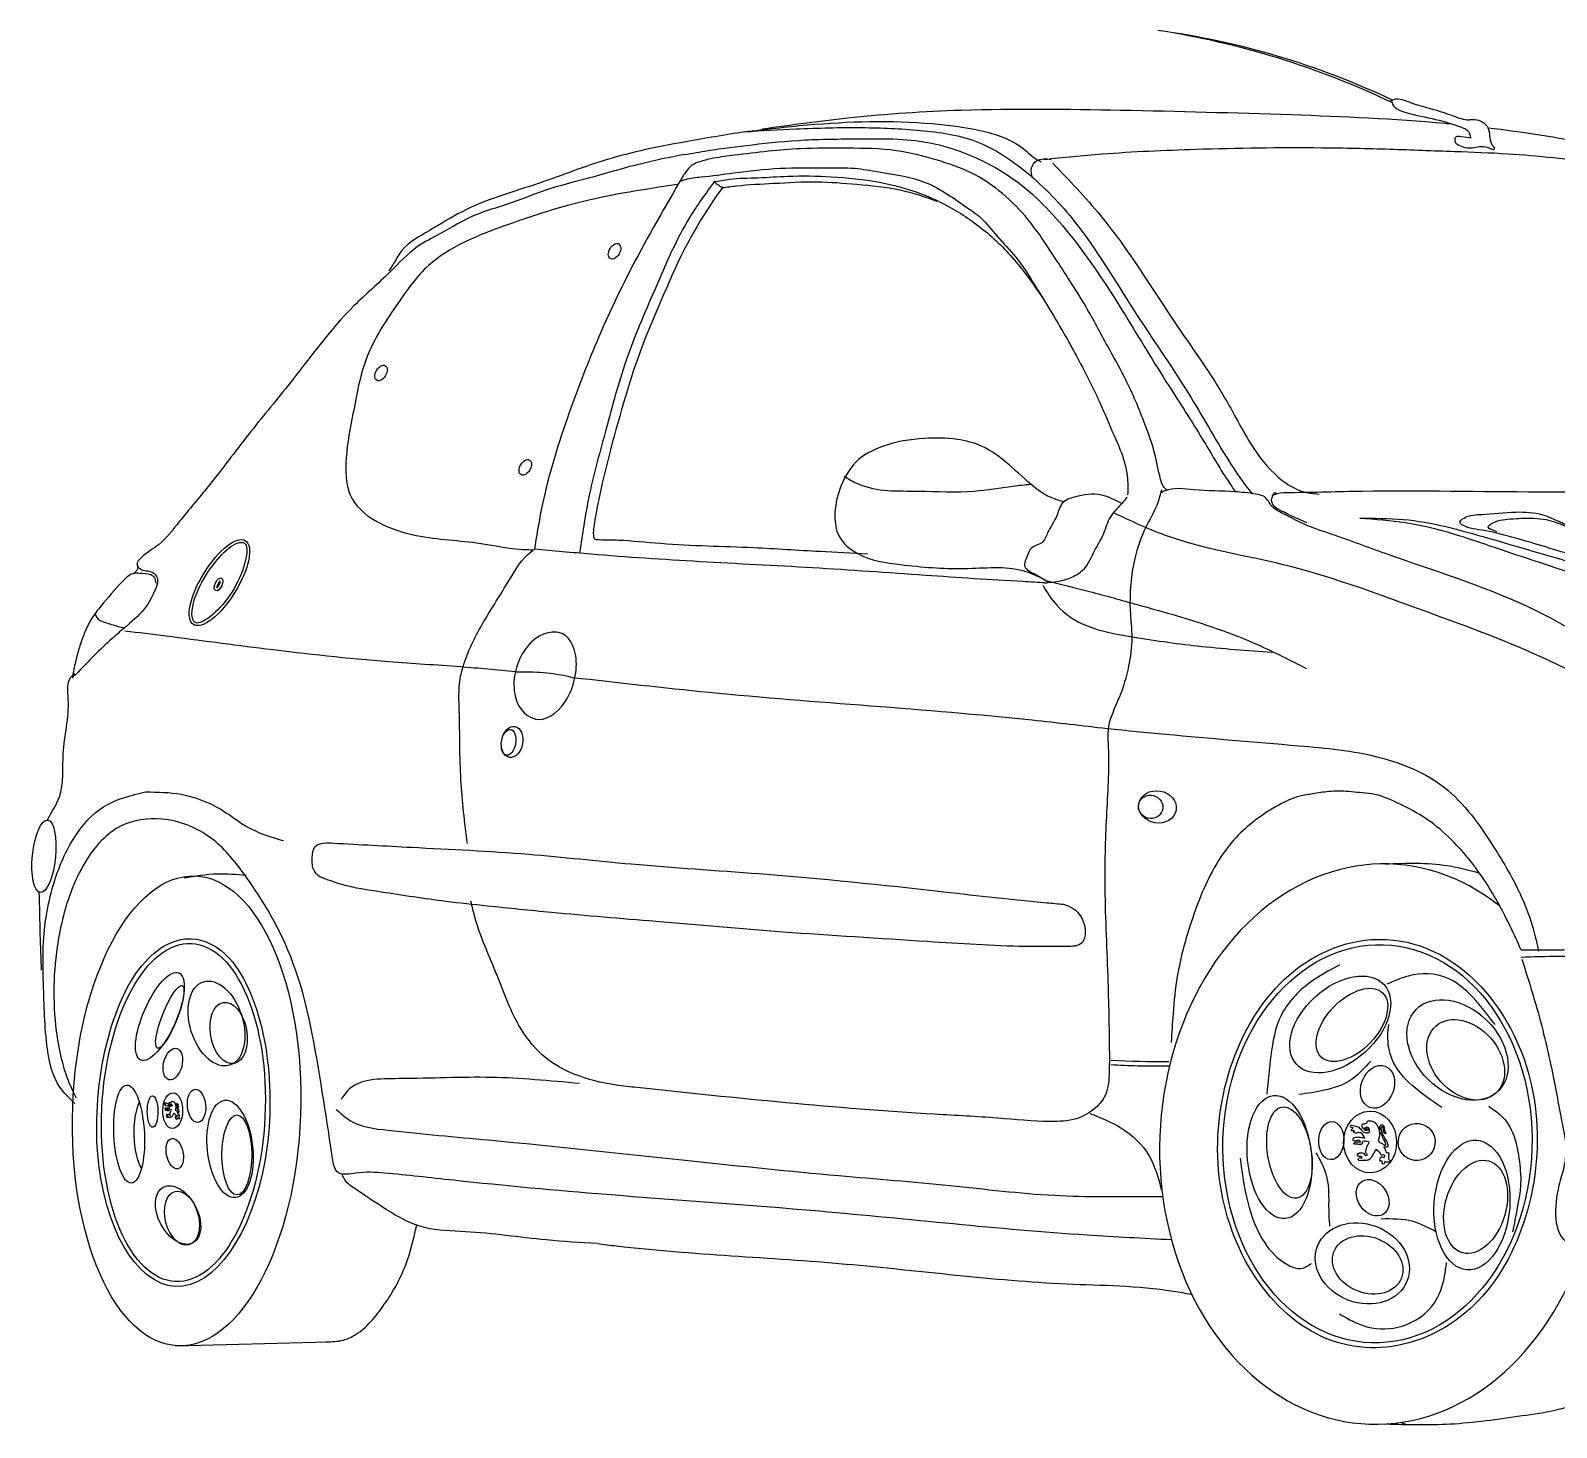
# Model space of a CAD drawing. Extents: x -4.64 to -2.05, y 7.81 to 9.07.
# Drawn here: x -4.644 to -3.261, y 7.807 to 9.073 of the extents above; entities that cross this region are included whole.
import ezdxf

# ---------------------------------------------------------------- set-up
doc = ezdxf.new("R2010")
doc.units = 0
doc.layers.get('0').update_dxf_attribs({"linetype": 'CONTINUOUS'})

# ---------------------------------------------------------------- blocks, each defined once
blk = doc.blocks.new('206')
blk.add_line((-1.0818, 0.0709), (-0.9431, 0.0746))
for centre, radius, start, end in [((-0.2889, 0.5449), 0.7247, 64.6115, 82.2608), ((-0.3078, 0.5085), 0.7635, 64.4955, 81.2202)]:
    blk.add_arc(centre, radius, start, end)
for centre, major_axis, ratio in [((-0.6837, 1.0629), (0.00389, 0.00661), 0.619141), ((-0.8953, 0.9526), (0.00389, 0.00661), 0.619141), ((-0.7646, 0.8671), (0.00389, 0.00661), 0.619141), ((-1.0417, 0.7626), (0.0235, 0.038), 0.368742), ((-1.0425, 0.761), (0.00268, 0.00565), 0.503817), ((-0.7765, 0.6183), (0.0025, 0.014), 0.676401), ((-0.7797, 0.6179), (0.0018, 0.0117), 0.544379), ((-0.1979, 0.5594), (-0.0107, 0.0029), 0.951899), ((-0.1917, 0.5594), (-0.0169, 0.0029), 0.850032), ((-1.2008, 0.5146), (0.0033, 0.0329), 0.316061), ((-1.0715, 0.2839), (0.0077, 0.2129), 0.48487), ((-1.0744, 0.2824), (0.0073, 0.1532), 0.482614), ((0.0077, 0.2541), (0.0055, 0.1804), 0.776088), ((-1.0957, 0.3695), (0.0173, 0.0395), 0.34856), ((-1.0444, 0.3631), (-0.0119, 0.0378), 0.603697), ((-0.0261, 0.3622), (0.0397, 0.0361), 0.62928), ((-1.0867, 0.3691), (0.0112, 0.0283), 0.224505), ((-0.0155, 0.3618), (-0.0278, -0.0291), 0.575465), ((0.0802, 0.3391), (-0.0375, 0.0367), 0.719914), ((-1.0334, 0.3545), (-0.005, 0.0277), 0.584103), ((0.0876, 0.3302), (-0.0271, 0.0306), 0.735542), ((-1.084, 0.3263), (0.0036, 0.0142), 0.56683), ((0.0077, 0.3057), (0.0069, 0.0187), 0.743093), ((-1.1236, 0.2629), (-0.0021, 0.0444), 0.311363), ((-1.1023, 0.2833), (-0.0002, 0.0143), 0.337329), ((-1.0841, 0.2841), (0.0003, 0.0163), 0.553191), ((-1.0625, 0.2885), (-0.0013, 0.015), 0.547885), ((-1.0321, 0.2495), (-0.0048, 0.0441), 0.463221), ((-0.0811, 0.2421), (-0.0053, 0.0558), 0.518368), ((-1.0259, 0.244), (0, 0.0362), 0.373203), ((-0.0721, 0.2461), (-0.0067, 0.0413), 0.472036), ((0.001, 0.2557), (-0.0004, 0.028), 0.858284), ((-0.0342, 0.257), (0.0007, 0.0173), 0.659352), ((0.0432, 0.2557), (-0.002, -0.0167), 0.993998), ((-1.0822, 0.2452), (-0.0028, 0.0137), 0.54095), ((0.0933, 0.1986), (0.0045, 0.0587), 0.58238), ((0.0966, 0.1969), (0.012, 0.0416), 0.634457), ((0.0033, 0.2052), (-0.0099, 0.0148), 0.749827), ((-1.0792, 0.1895), (-0.0134, 0.0253), 0.617226), ((-1.0757, 0.1866), (-0.0063, 0.0242), 0.60005), ((-0.006, 0.1457), (-0.0407, 0.0156), 0.81942), ((-0.0012, 0.1443), (-0.0306, 0.012), 0.771648)]:
    blk.add_ellipse(centre, major_axis=major_axis, ratio=ratio)
for centre, major_axis, ratio, start_param, end_param in [((-0.7448, 0.6782), (0.0124, 0.0387), 0.707745, 0.005758, 3.198324), ((-0.745, 0.6783), (0.0116, 0.039), 0.616644, 3.182561, 6.461087), ((0.0098, 0.2538), (0.0098, 0.2538), 0.785448, 5.754623, 10.651578), ((-1.1058, 0.2624), (-0.0009, 0.0362), 0.373203, 0.618139, 2.570643), ((0.0911, 0.2442), (0.0098, 0.2538), 0.785448, 9.156043, 9.181852)]:
    blk.add_ellipse(centre, major_axis=major_axis, ratio=ratio, start_param=start_param, end_param=end_param)
for points, knots in [([(-0.5498, 1.1739), (-0.5232, 1.1776), (-0.4634, 1.1858), (-0.355, 1.1929), (-0.2215, 1.1911), (-0.0754, 1.1873), (0.0246, 1.1831), (0.0726, 1.1786), (0.0744, 1.1785)], [0, 0, 0, 0, 0.0805411, 0.1810632, 0.3255522, 0.4805868, 0.6199008, 0.6253544, 0.6253544, 0.6253544, 0.6253544]), ([(0.0196, 1.1991), (0.0204, 1.1996), (0.0235, 1.2018), (0.0315, 1.2003), (0.0425, 1.1956), (0.0584, 1.1917), (0.0747, 1.1864), (0.087, 1.1815), (0.0955, 1.1827), (0.1024, 1.1815), (0.1091, 1.1747), (0.1092, 1.1661), (0.1107, 1.1596), (0.1131, 1.1573), (0.1138, 1.1568)], [0, 0, 0, 0, 0.002864, 0.0109739, 0.0221597, 0.0395697, 0.0594545, 0.0743492, 0.077552, 0.085067, 0.0946172, 0.1030903, 0.1106192, 0.1132022, 0.1132022, 0.1132022, 0.1132022]), ([(-0.6202, 1.1506), (-0.6132, 1.1518), (-0.5929, 1.1554), (-0.5566, 1.1599), (-0.5097, 1.1647), (-0.4641, 1.1647), (-0.4243, 1.1652), (-0.3853, 1.1599), (-0.3501, 1.1461), (-0.3167, 1.1257), (-0.2721, 1.0843), (-0.23, 1.0209), (-0.1874, 0.9495), (-0.1545, 0.8997), (-0.135, 0.8655), (-0.124, 0.8491), (-0.1212, 0.845)], [0, 0, 0, 0, 0.0212479, 0.0617609, 0.1096072, 0.1626269, 0.1985056, 0.2287944, 0.2803023, 0.3106024, 0.3458495, 0.4615978, 0.5370338, 0.595655, 0.640379, 0.6550678, 0.6550678, 0.6550678, 0.6550678]), ([(0.0926, 1.1655), (0.0899, 1.1659), (0.0854, 1.1666), (0.0774, 1.1673), (0.0776, 1.1612), (0.0838, 1.1575), (0.0948, 1.1552), (0.1036, 1.16), (0.1136, 1.1541), (0.1138, 1.1564), (0.1138, 1.1568)], [0, 0, 0, 0, 0.00892792, 0.01466239, 0.01834355, 0.02287119, 0.0351554, 0.04965049, 0.05538496, 0.05630552, 0.05630552, 0.05630552, 0.05630552]), ([(0.1076, 1.1749), (0.1391, 1.1711), (0.1998, 1.1617), (0.2813, 1.1434), (0.3303, 1.1266), (0.3512, 1.1195)], [0.6587718, 0.6587718, 0.6587718, 0.6587718, 0.7538002, 0.8428566, 0.908971, 0.908971, 0.908971, 0.908971]), ([(-0.5928, 1.1266), (-0.6007, 1.1159), (-0.623, 1.0854), (-0.6467, 1.0289), (-0.6746, 0.9655), (-0.6909, 0.9026), (-0.7065, 0.8475), (-0.7124, 0.8099), (-0.7149, 0.792), (-0.7153, 0.7896)], [0, 0, 0, 0, 0.039957, 0.1129986, 0.1827033, 0.2476577, 0.307339, 0.3545026, 0.3616582, 0.3616582, 0.3616582, 0.3616582]), ([(-0.5854, 1.1212), (-0.6053, 1.0941), (-0.6207, 1.0666), (-0.6472, 1.0051), (-0.6607, 0.9749), (-0.6798, 0.9117), (-0.6889, 0.8789), (-0.6987, 0.8356), (-0.7007, 0.8243), (-0.7025, 0.8128)], [0, 0, 0, 0, 0.1005183, 0.1005183, 0.2010366, 0.2010366, 0.3015548, 0.3015548, 0.3367306, 0.3367306, 0.3367306, 0.3367306]), ([(-1.0194, 0.7986), (-1.0214, 0.7998), (-1.0256, 0.7992), (-1.0419, 0.7881), (-1.0554, 0.7699), (-1.0688, 0.7371), (-1.0678, 0.7263), (-1.0558, 0.7257), (-1.0407, 0.7377), (-1.0198, 0.7709), (-1.015, 0.7903), (-1.0181, 0.7975), (-1.0187, 0.7982), (-1.0194, 0.7986)], [0, 0, 0, 0, 0.69658, 0.69658, 2.000192, 2.000192, 3.344248, 3.344248, 4.688304, 4.688304, 6.032361, 6.032361, 6.283185, 6.283185, 6.283185, 6.283185]), ([(-1.044, 0.7579), (-1.0431, 0.7585), (-1.0417, 0.7605), (-1.041, 0.7631), (-1.041, 0.7638), (-1.041, 0.7642)], [3.86163, 3.86163, 3.86163, 3.86163, 5.067043, 5.067043, 5.563148, 5.563148, 5.563148, 5.563148]), ([(-1.041, 0.7642), (-1.0419, 0.7636), (-1.0433, 0.7615), (-1.044, 0.759), (-1.044, 0.7583), (-1.044, 0.7579)], [0.720037, 0.720037, 0.720037, 0.720037, 1.92545, 1.92545, 2.421555, 2.421555, 2.421555, 2.421555]), ([(-1.1543, 0.7347), (-1.154, 0.7334), (-1.1528, 0.7294), (-1.1441, 0.726), (-1.1358, 0.7236), (-1.1298, 0.722), (-1.128, 0.7215)], [0.00183504, 0.00183504, 0.00183504, 0.00183504, 0.00594992, 0.01418325, 0.02698896, 0.0327732, 0.0327732, 0.0327732, 0.0327732]), ([(-1.1279, 0.7216), (-1.1317, 0.7183), (-1.141, 0.7102), (-1.1552, 0.6971), (-1.1663, 0.6848), (-1.1731, 0.6784), (-1.1748, 0.6769)], [0, 0, 0, 0, 0.01500738, 0.03697879, 0.05794359, 0.0648449, 0.0648449, 0.0648449, 0.0648449]), ([(-1.1274, 0.719), (-1.115, 0.7175), (-1.0724, 0.7122), (-0.9929, 0.7015), (-0.9039, 0.6917), (-0.8283, 0.6872), (-0.7901, 0.6838), (-0.7735, 0.6822)], [0, 0, 0, 0, 0.0374232, 0.1286786, 0.2406845, 0.3058355, 0.3558415, 0.3558415, 0.3558415, 0.3558415]), ([(-1.1976, 0.5478), (-1.1939, 0.5546), (-1.1815, 0.5723), (-1.186, 0.6122), (-1.176, 0.6455), (-1.1805, 0.6737), (-1.1741, 0.6793), (-1.1729, 0.6804)], [0.1374789, 0.1374789, 0.1374789, 0.1374789, 0.1607399, 0.2001675, 0.2500532, 0.2698263, 0.2747294, 0.2747294, 0.2747294, 0.2747294]), ([(-0.7215, 0.6767), (-0.6804, 0.6722), (-0.542, 0.6559), (-0.3799, 0.6474), (-0.2599, 0.6331), (-0.2373, 0.6304)], [0.4081633, 0.4081633, 0.4081633, 0.4081633, 0.5321559, 0.8260912, 0.8946185, 0.8946185, 0.8946185, 0.8946185]), ([(-0.179, 0.167), (-0.2045, 0.1683), (-0.311, 0.1737), (-0.481, 0.1931), (-0.6732, 0.206), (-0.8035, 0.2178), (-0.8807, 0.2268), (-0.9135, 0.2291), (-0.937, 0.2238), (-0.9421, 0.2613), (-0.9515, 0.3188), (-0.966, 0.4129), (-1.0089, 0.4867), (-1.0479, 0.5349), (-1.0899, 0.5517), (-1.1356, 0.5456), (-1.1622, 0.5147), (-1.1799, 0.4762), (-1.1927, 0.4226), (-1.1929, 0.3613), (-1.1817, 0.3154), (-1.1728, 0.2981), (-1.1716, 0.2956)], [0.001699, 0.001699, 0.001699, 0.001699, 0.078108, 0.321699, 0.515096, 0.654347, 0.717505, 0.743501, 0.758665, 0.777159, 0.834093, 0.954915, 1.046524, 1.090158, 1.137809, 1.175333, 1.220677, 1.252109, 1.302934, 1.384287, 1.434239, 1.442509, 1.442509, 1.442509, 1.442509]), ([(0.0148, 0.5077), (0.0337, 0.5084), (0.0627, 0.5095), (0.0905, 0.5021), (0.1001, 0.4994)], [0, 0, 0, 0, 0.05645012, 0.08617006, 0.08617006, 0.08617006, 0.08617006]), ([(-1.2029, 0.4113), (-1.2034, 0.4221), (-1.2043, 0.4458), (-1.2045, 0.4692), (-1.205, 0.4823)], [0, 0, 0, 0, 0.03236451, 0.07114762, 0.07114762, 0.07114762, 0.07114762]), ([(-1.0669, 0.4399), (-1.084, 0.4407), (-1.1009, 0.4303), (-1.1439, 0.3734), (-1.1589, 0.2968), (-1.1426, 0.1686), (-1.1112, 0.1206), (-1.0389, 0.1295), (-1.0078, 0.1842), (-0.9896, 0.3164), (-1.0032, 0.3895), (-1.0425, 0.4328), (-1.0545, 0.4393), (-1.0669, 0.4399)], [0, 0, 0, 0, 0.615537, 0.615537, 1.91989, 1.91989, 3.224243, 3.224243, 4.528595, 4.528595, 5.832948, 5.832948, 6.283185, 6.283185, 6.283185, 6.283185]), ([(0.0134, 0.4393), (-0.017, 0.4403), (-0.0477, 0.4285), (-0.1171, 0.368), (-0.1423, 0.2972), (-0.1303, 0.1631), (-0.0932, 0.1024), (0.0072, 0.0565), (0.0677, 0.0733), (0.1455, 0.1674), (0.1616, 0.2422), (0.1329, 0.3719), (0.0884, 0.4242), (0.0284, 0.4381), (0.0209, 0.4391), (0.0134, 0.4393)], [0, 0, 0, 0, 0.623712, 0.623712, 1.724785, 1.724785, 2.825858, 2.825858, 3.926932, 3.926932, 5.028005, 5.028005, 6.129079, 6.129079, 6.283185, 6.283185, 6.283185, 6.283185]), ([(-1.0869, 0.2866), (-1.0873, 0.2875), (-1.088, 0.2891), (-1.09, 0.2878), (-1.0906, 0.2887), (-1.09, 0.289), (-1.0908, 0.2892), (-1.0914, 0.289), (-1.0913, 0.2898), (-1.0903, 0.2903), (-1.0914, 0.2902), (-1.0917, 0.2907), (-1.0914, 0.2914), (-1.0902, 0.2909), (-1.0889, 0.2907), (-1.0878, 0.2894), (-1.087, 0.2883), (-1.0861, 0.2881), (-1.0856, 0.2881), (-1.0855, 0.288)], [0, 0, 0, 0, 0.01126101, 0.02034275, 0.02196095, 0.02377042, 0.02606042, 0.02895734, 0.03151549, 0.03458667, 0.03792506, 0.04003505, 0.0419835, 0.04596676, 0.05422371, 0.0619192, 0.06832286, 0.07315385, 0.07484256, 0.07484256, 0.07484256, 0.07484256]), ([(-1.0796, 0.283), (-1.0798, 0.2833), (-1.0803, 0.2838), (-1.0812, 0.2839), (-1.0818, 0.2848), (-1.0812, 0.2861), (-1.0808, 0.2879), (-1.0815, 0.2898), (-1.0822, 0.2918), (-1.084, 0.2924), (-1.0851, 0.2923), (-1.0856, 0.2921), (-1.0855, 0.2915), (-1.0861, 0.2916), (-1.0865, 0.2911), (-1.0873, 0.2915), (-1.0877, 0.2906), (-1.0872, 0.2898), (-1.0863, 0.2898), (-1.0857, 0.2903), (-1.085, 0.29), (-1.0849, 0.2896), (-1.0849, 0.2894)], [0, 0, 0, 0, 0.00467723, 0.00979473, 0.0122591, 0.01828005, 0.02814277, 0.03770909, 0.04665835, 0.05709429, 0.06058153, 0.06254199, 0.06456709, 0.06651946, 0.06935667, 0.07208216, 0.07548577, 0.07971135, 0.083704, 0.08687461, 0.08968892, 0.09309825, 0.09309825, 0.09309825, 0.09309825]), ([(-1.0849, 0.2894), (-1.0851, 0.2894), (-1.0856, 0.2894), (-1.0861, 0.2894), (-1.0869, 0.2895), (-1.0864, 0.2889), (-1.0857, 0.2892), (-1.0852, 0.2891), (-1.0849, 0.289)], [0.00070841, 0.00070841, 0.00070841, 0.00070841, 0.00358795, 0.00796434, 0.00963298, 0.01124526, 0.0150069, 0.01915162, 0.01915162, 0.01915162, 0.01915162]), ([(-1.0849, 0.289), (-1.0849, 0.289), (-1.0849, 0.2887), (-1.0848, 0.2882), (-1.0853, 0.288), (-1.0855, 0.288), (-1.0857, 0.2881)], [0.094531943, 0.094531943, 0.094531943, 0.094531943, 0.095138104, 0.09841845, 0.099879776, 0.101701771, 0.101701771, 0.101701771, 0.101701771]), ([(-0.9359, 0.2853), (-0.9319, 0.2817), (-0.9192, 0.2698), (-0.8693, 0.264), (-0.7678, 0.2551), (-0.6305, 0.2403), (-0.4915, 0.2257), (-0.3816, 0.2173), (-0.2874, 0.2054), (-0.223, 0.2063), (-0.1903, 0.2063), (-0.1869, 0.2063)], [0, 0, 0, 0, 0.0158203, 0.0514686, 0.1432112, 0.3279151, 0.4622045, 0.563434, 0.6585019, 0.7464782, 0.7565059, 0.7565059, 0.7565059, 0.7565059]), ([(-0.0044, 0.2603), (-0.0056, 0.2624), (-0.0077, 0.2662), (-0.0123, 0.2626), (-0.014, 0.2649), (-0.0126, 0.2657), (-0.0145, 0.2661), (-0.016, 0.2655), (-0.0158, 0.2675), (-0.0135, 0.2687), (-0.0162, 0.2684), (-0.0169, 0.2697), (-0.0163, 0.2712), (-0.0133, 0.2703), (-0.01, 0.27), (-0.0072, 0.2671), (-0.005, 0.2644), (-0.0027, 0.2641), (-0.0016, 0.264), (-0.0013, 0.264)], [0, 0, 0, 0, 0.01126101, 0.02034275, 0.02196095, 0.02377042, 0.02606042, 0.02895734, 0.03151549, 0.03458667, 0.03792506, 0.04003505, 0.0419835, 0.04596676, 0.05422371, 0.0619192, 0.06832286, 0.07315385, 0.07484256, 0.07484256, 0.07484256, 0.07484256]), ([(0.0141, 0.2527), (0.0135, 0.2532), (0.0122, 0.2544), (0.0099, 0.2546), (0.0084, 0.2567), (0.0096, 0.26), (0.0104, 0.2644), (0.0083, 0.269), (0.0063, 0.2738), (0.0018, 0.2749), (-0.0008, 0.2746), (-0.0023, 0.274), (-0.0019, 0.2726), (-0.0034, 0.2725), (-0.0043, 0.2714), (-0.0062, 0.2723), (-0.007, 0.27), (-0.0057, 0.268), (-0.0034, 0.2682), (-0.0022, 0.2696), (-0.0003, 0.269), (0, 0.268), (0.0001, 0.2674)], [0, 0, 0, 0, 0.00467723, 0.00979473, 0.0122591, 0.01828005, 0.02814277, 0.03770909, 0.04665835, 0.05709429, 0.06058153, 0.06254199, 0.06456709, 0.06651946, 0.06935667, 0.07208216, 0.07548577, 0.07971135, 0.083704, 0.08687461, 0.08968892, 0.09309825, 0.09309825, 0.09309825, 0.09309825]), ([(0.0001, 0.2674), (-0.0004, 0.2673), (-0.0017, 0.2672), (-0.0029, 0.2672), (-0.0049, 0.2674), (-0.0035, 0.2661), (-0.002, 0.2667), (-0.0006, 0.2666), (0.0001, 0.2666)], [0.00070841, 0.00070841, 0.00070841, 0.00070841, 0.00358795, 0.00796434, 0.00963298, 0.01124526, 0.0150069, 0.01915162, 0.01915162, 0.01915162, 0.01915162]), ([(0.0001, 0.2666), (0.0002, 0.2664), (0.0002, 0.2657), (0.0004, 0.2646), (-0.0007, 0.264), (-0.0013, 0.264), (-0.0016, 0.264)], [0.094531943, 0.094531943, 0.094531943, 0.094531943, 0.095138104, 0.09841845, 0.099879776, 0.101701771, 0.101701771, 0.101701771, 0.101701771]), ([(-0.945, 0.0746), (-0.9398, 0.0747), (-0.9304, 0.0749), (-0.9157, 0.0821), (-0.9043, 0.0923), (-0.8879, 0.1137), (-0.8715, 0.1429), (-0.8657, 0.1682), (-0.8629, 0.1804)], [0, 0, 0, 0, 0.0154487, 0.0277714, 0.0476237, 0.0688064, 0.1090796, 0.1464519, 0.1464519, 0.1464519, 0.1464519]), ([(-0.6992, 0.1636), (-0.6934, 0.1629), (-0.6187, 0.1539), (-0.4761, 0.1488), (-0.3091, 0.1258), (-0.2036, 0.1257), (-0.1663, 0.1187), (-0.1606, 0.1176)], [0.2471998, 0.2471998, 0.2471998, 0.2471998, 0.2648045, 0.4733677, 0.6739114, 0.7707259, 0.7878975, 0.7878975, 0.7878975, 0.7878975])]:
    blk.add_open_spline(points, degree=3, knots=knots)
for points in [[(0.0201, 1.2007), (0.0221, 1.1948), (0.0298, 1.19), (0.0571, 1.1832), (0.0837, 1.1753), (0.0901, 1.1715), (0.0921, 1.1657)], [(-0.566, 1.1712), (-0.5092, 1.1774), (-0.3958, 1.1786), (-0.3524, 1.1723), (-0.3135, 1.1561), (-0.3, 1.1455), (-0.2972, 1.1441)], [(-0.566, 1.1712), (-0.6192, 1.1621), (-0.6912, 1.1458), (-0.7518, 1.1247), (-0.8219, 1.0988), (-0.8517, 1.0815), (-0.8763, 1.0637), (-0.8834, 1.0527), (-0.8882, 1.045)], [(-0.566, 1.1712), (-0.5192, 1.1738), (-0.4597, 1.175), (-0.4066, 1.1725), (-0.356, 1.1624), (-0.3105, 1.1346), (-0.2662, 1.0891), (-0.2131, 1.0095), (-0.1639, 0.9345), (-0.1271, 0.873), (-0.1106, 0.849), (-0.1055, 0.8427)], [(-0.6202, 1.1506), (-0.6605, 1.142), (-0.7095, 1.1285), (-0.747, 1.118), (-0.7806, 1.1055), (-0.8094, 1.0959), (-0.8421, 1.0786), (-0.8622, 1.0671), (-0.8872, 1.0441), (-0.9199, 1.0134), (-0.9798, 0.941), (-1.0154, 0.8969), (-1.0519, 0.8498), (-1.0778, 0.8182), (-1.097, 0.797), (-1.1124, 0.7855), (-1.1163, 0.7788), (-1.1134, 0.775), (-1.1028, 0.7721), (-1.098, 0.7663), (-1.0992, 0.7583), (-1.11, 0.7385), (-1.1279, 0.7216)], [(-0.1822, 0.8463), (-0.185, 0.8481), (-0.1879, 0.8534), (-0.1936, 0.877), (-0.204, 0.9087), (-0.2218, 0.9494), (-0.2368, 0.9769), (-0.2566, 1.0128), (-0.2829, 1.0543), (-0.3117, 1.0949), (-0.3354, 1.1178), (-0.36, 1.1338), (-0.3922, 1.1457), (-0.4281, 1.154), (-0.4727, 1.1563), (-0.5151, 1.1558), (-0.5443, 1.1535), (-0.5752, 1.1499), (-0.5939, 1.1472), (-0.6053, 1.1444), (-0.6135, 1.1408), (-0.6194, 1.1344), (-0.6222, 1.1303)], [(-0.2943, 1.1462), (-0.242, 1.1511), (-0.157, 1.1554), (-0.0431, 1.1568), (0.0189, 1.1555), (0.0776, 1.1534), (0.1257, 1.1513), (0.2086, 1.1435), (0.3328, 1.1251), (0.3774, 1.111), (0.4078, 1.0989), (0.4807, 1.0636), (0.5491, 1.0252), (0.6099, 0.9849), (0.6538, 0.9566), (0.7083, 0.9184), (0.7649, 0.8731), (0.8006, 0.8438), (0.831, 0.8198)], [(-0.6249, 1.1258), (-0.6194, 1.128), (-0.6053, 1.1303), (-0.5757, 1.134), (-0.5338, 1.1381), (-0.4919, 1.1385), (-0.4659, 1.1381), (-0.4445, 1.1349), (-0.4021, 1.1253), (-0.3816, 1.1144), (-0.3643, 1.1026), (-0.3516, 1.093), (-0.337, 1.0766), (-0.3201, 1.0575), (-0.3028, 1.032), (-0.2875, 1.0072), (-0.2652, 0.9681), (-0.2456, 0.9294), (-0.2329, 0.9003), (-0.2191, 0.8595), (-0.2187, 0.8422)], [(-0.305, 1.1292), (-0.3057, 1.1384), (-0.3014, 1.1448), (-0.288, 1.1462)], [(-0.2866, 1.1427), (-0.2433, 1.0953), (-0.1735, 0.9948), (-0.1302, 0.9293), (-0.1037, 0.8832), (-0.0786, 0.8553), (-0.0562, 0.8442), (-0.0451, 0.8428)], [(-0.6268, 1.1234), (-0.7252, 1.1047), (-0.7762, 1.0885), (-0.8198, 1.0711), (-0.8522, 1.05), (-0.8796, 1.0164), (-0.9082, 0.9666), (-0.9207, 0.9156), (-0.9269, 0.8758), (-0.9232, 0.8422), (-0.8671, 0.8062), (-0.8086, 0.7987), (-0.7613, 0.7925), (-0.7563, 0.7925)], [(-0.6218, 1.1308), (-0.6679, 1.0487), (-0.7018, 0.9763), (-0.7264, 0.9119), (-0.7501, 0.8286), (-0.7563, 0.7925)], [(-0.5936, 1.1258), (-0.5856, 1.1202)], [(-0.5934, 1.1259), (-0.5796, 1.1282), (-0.5538, 1.1296), (-0.5266, 1.1309), (-0.4874, 1.1305), (-0.4437, 1.1254), (-0.4114, 1.1171), (-0.3806, 1.1033), (-0.3479, 1.0812), (-0.3179, 1.0509), (-0.2963, 1.0214)], [(-0.586, 1.1205), (-0.5731, 1.1222), (-0.5395, 1.1245), (-0.5003, 1.1259), (-0.464, 1.1236), (-0.4248, 1.1185), (-0.3916, 1.1084)], [(-0.2758, 0.8357), (-0.2912, 0.8411), (-0.3065, 0.8519), (-0.329, 0.8717), (-0.3506, 0.8861), (-0.3732, 0.8924), (-0.4029, 0.8933), (-0.4408, 0.8861), (-0.4651, 0.8717), (-0.4795, 0.8474), (-0.484, 0.8231), (-0.4804, 0.8051), (-0.4633, 0.7889), (-0.4245, 0.779), (-0.3669, 0.7754), (-0.3389, 0.7763), (-0.3137, 0.7736), (-0.2939, 0.7655)], [(-0.4759, 0.8591), (-0.4624, 0.8519), (-0.4083, 0.8456), (-0.3578, 0.8456), (-0.3227, 0.8501), (-0.3065, 0.8519)], [(-0.2236, 0.8339), (-0.2425, 0.842), (-0.2668, 0.8402), (-0.2776, 0.8348), (-0.283, 0.8231), (-0.2912, 0.8078), (-0.2966, 0.7988), (-0.3065, 0.7934), (-0.3092, 0.788), (-0.3119, 0.7772), (-0.302, 0.77), (-0.2903, 0.7628)], [(-0.1881, 0.8467), (-0.1924, 0.8326), (-0.2023, 0.8128), (-0.2122, 0.7845), (-0.2164, 0.7378), (-0.215, 0.7124), (-0.2179, 0.6869), (-0.2263, 0.6586), (-0.2363, 0.6303), (-0.2363, 0.6134), (-0.238, 0.5508), (-0.2394, 0.4857), (-0.2366, 0.4009), (-0.2352, 0.3316)], [(0.2388, 0.679), (0.2098, 0.7021), (0.1442, 0.7407), (0.0149, 0.7889), (-0.0334, 0.8063), (-0.0594, 0.8159), (-0.0768, 0.8246), (-0.0884, 0.8323), (-0.0942, 0.84), (-0.1029, 0.8429), (-0.1216, 0.845), (-0.1588, 0.8468), (-0.1849, 0.8458), (-0.1888, 0.8439)], [(-0.0564, 0.8169), (-0.0829, 0.8295), (-0.0848, 0.8307), (-0.0879, 0.8352), (-0.0879, 0.8396), (-0.0848, 0.844), (-0.0848, 0.8433)], [(-0.088, 0.8415), (-0.0833, 0.8433), (-0.0716, 0.8444), (-0.0061, 0.8456), (0.1543, 0.845), (0.249, 0.8456), (0.525, 0.8391), (0.5979, 0.8342), (0.7919, 0.8219), (0.8401, 0.8194), (0.8549, 0.8182), (0.8648, 0.8169)], [(-0.2191, 0.8402), (-0.2227, 0.8357), (-0.2344, 0.8222), (-0.2407, 0.8069), (-0.2488, 0.7916), (-0.2587, 0.7745), (-0.2695, 0.7673), (-0.2939, 0.7619)], [(0.2139, 0.66), (0.1955, 0.6742), (0.1558, 0.6954), (0.044, 0.7392), (-0.0777, 0.7788), (-0.1853, 0.8057), (-0.2306, 0.8255)], [(-0.0082, 0.8209), (0.0309, 0.8199), (0.108, 0.803), (0.2179, 0.7713), (0.3395, 0.7386), (0.4546, 0.7027), (0.5593, 0.6584), (0.61, 0.6299)], [(0.5888, 0.6373), (0.5244, 0.6605), (0.3976, 0.7027), (0.2761, 0.7397), (0.1862, 0.7703), (0.1165, 0.7935), (0.0711, 0.8083), (0.033, 0.8167), (-0.0082, 0.8209)], [(0.1159, 0.8088), (0.1081, 0.813), (0.1165, 0.8185), (0.1189, 0.8191), (0.1382, 0.8209), (0.1606, 0.8197), (0.1774, 0.8142), (0.1919, 0.8076), (0.2076, 0.8004), (0.2287, 0.795), (0.2498, 0.7901), (0.2625, 0.7883), (0.2661, 0.7847)], [(-0.7025, 0.8132), (-0.7029, 0.8056), (-0.7022, 0.8027), (-0.6979, 0.8016), (-0.6802, 0.8012), (-0.6418, 0.7983), (-0.5576, 0.7944), (-0.4975, 0.791), (-0.4543, 0.7887)], [(-0.817, 0.5261), (-0.8229, 0.5838), (-0.8244, 0.6465), (-0.8237, 0.6746), (-0.8207, 0.6872), (-0.8037, 0.7246), (-0.7807, 0.7623), (-0.7622, 0.7881), (-0.7578, 0.7918)], [(-0.7562, 0.7933), (-0.7052, 0.7887), (-0.6064, 0.7819), (-0.5043, 0.7763), (-0.4021, 0.7695), (-0.3136, 0.7638), (-0.2932, 0.7627)], [(-1.1165, 0.7794), (-1.1158, 0.7754), (-1.1174, 0.7729), (-1.1196, 0.7707)], [(-1.0992, 0.762), (-1.1006, 0.7672), (-1.1039, 0.7696), (-1.1142, 0.771), (-1.1194, 0.771), (-1.1274, 0.7658), (-1.1467, 0.7442), (-1.1557, 0.7329), (-1.166, 0.7117), (-1.1726, 0.6891), (-1.175, 0.676)], [(-0.2916, 0.7644), (-0.2533, 0.7546), (-0.2101, 0.7428), (-0.1473, 0.7242), (-0.1011, 0.7065), (-0.057, 0.6849)], [(-0.2957, 0.7604), (-0.283, 0.7421), (-0.2561, 0.7237), (-0.2164, 0.7138), (-0.1556, 0.7053), (-0.0876, 0.6996)], [(-0.7731, 0.6818), (-0.7601, 0.6818), (-0.7362, 0.6798), (-0.7197, 0.6763)], [(-0.2373, 0.6304), (-0.1842, 0.6253), (-0.0638, 0.6148), (0.0095, 0.6043), (0.0684, 0.5769), (0.1129, 0.5233), (0.1379, 0.4783), (0.151, 0.4404), (0.1536, 0.4286)], [(-1.1728, 0.2907), (-1.1864, 0.3055), (-1.1975, 0.34), (-1.2012, 0.3992), (-1.2012, 0.4374), (-1.1913, 0.4916), (-1.1728, 0.5323), (-1.1469, 0.5594), (-1.1086, 0.573)], [(-1.1086, 0.573), (-1.0763, 0.5708), (-1.0406, 0.5572), (-1.0209, 0.5437)], [(0.1377, 0.4303), (0.1179, 0.4708), (0.0919, 0.5104), (0.0749, 0.5294), (0.053, 0.5478), (0.0253, 0.5632), (0.0024, 0.5712), (-0.0087, 0.5723), (-0.0183, 0.5733), (-0.0364, 0.5733), (-0.0508, 0.5712), (-0.0625, 0.5691), (-0.0817, 0.5611), (-0.1051, 0.5457), (-0.1227, 0.5292), (-0.1402, 0.5042), (-0.162, 0.4521), (-0.1738, 0.4058), (-0.1776, 0.3721), (-0.1792, 0.346)], [(-1.0209, 0.5437), (-1.006, 0.5362), (-0.9838, 0.5288)], [(-0.9508, 0.4959), (-0.956, 0.5017), (-0.9576, 0.5133), (-0.955, 0.5234), (-0.9476, 0.5265), (-0.9382, 0.5266)], [(-0.9382, 0.5266), (-0.8676, 0.5228), (-0.7618, 0.5165), (-0.6686, 0.5077), (-0.5527, 0.4989), (-0.3852, 0.4825), (-0.292, 0.4725), (-0.2768, 0.4712)], [(-1.0738, 0.495), (-1.0437, 0.4988), (-1.0174, 0.4975)], [(-0.2743, 0.4329), (-0.3114, 0.4329), (-0.4003, 0.4373), (-0.5313, 0.446), (-0.6463, 0.4555), (-0.7409, 0.4637), (-0.7991, 0.4695), (-0.8366, 0.4737), (-0.8953, 0.4822), (-0.9307, 0.489), (-0.9508, 0.4959)], [(-0.2352, 0.3316), (-0.2355, 0.3197), (-0.2389, 0.2985), (-0.2478, 0.2867), (-0.2651, 0.2768), (-0.2888, 0.2743), (-0.3366, 0.2773), (-0.3934, 0.2808), (-0.6632, 0.305), (-0.6823, 0.3073), (-0.7205, 0.3173), (-0.7458, 0.3318), (-0.7687, 0.3585), (-0.7901, 0.4066), (-0.81, 0.4586), (-0.8138, 0.4739)], [(-0.2768, 0.4712), (-0.2678, 0.4671), (-0.2576, 0.4504), (-0.2605, 0.4358), (-0.2743, 0.4329)], [(0.1927, 0.4299), (0.1485, 0.4295), (0.1377, 0.4295)], [(-0.0267, 0.4161), (-0.0541, 0.3997), (-0.0797, 0.3704), (-0.0889, 0.3339), (-0.0926, 0.2991)], [(0.1377, 0.4233), (0.1716, 0.4241), (0.1931, 0.4241)], [(0.1385, 0.4213), (0.1519, 0.3776), (0.1653, 0.3228), (0.1748, 0.2741), (0.1783, 0.2486), (0.1766, 0.2332), (0.1721, 0.2163), (0.1805, 0.1642), (0.194, 0.1609)], [(0.1142, 0.3622), (0.0904, 0.3905), (0.0712, 0.4042), (0.0355, 0.4061), (0.0163, 0.3987)], [(0.066, 0.2871), (0.0389, 0.3072), (0.021, 0.3305), (0.0171, 0.3522), (0.0179, 0.3623)], [(-0.1814, 0.3245), (-0.2097, 0.3245), (-0.2338, 0.3256)], [(0.0016, 0.3289), (-0.0178, 0.3111), (-0.0403, 0.3026), (-0.0636, 0.2987)], [(-0.7154, 0.3087), (-0.7956, 0.3142), (-0.8791, 0.3131), (-0.9258, 0.302), (-0.9314, 0.2942)], [(-1.0811, 0.2884), (-1.081, 0.2891), (-1.0807, 0.2904), (-1.0803, 0.2907), (-1.0794, 0.2901), (-1.0793, 0.2891), (-1.0792, 0.2882), (-1.0788, 0.2876), (-1.0789, 0.2874), (-1.0792, 0.2874), (-1.0796, 0.288), (-1.0796, 0.289), (-1.0797, 0.2897), (-1.08, 0.29), (-1.0803, 0.2898), (-1.0804, 0.2885), (-1.0792, 0.2853), (-1.0785, 0.2835), (-1.0786, 0.2824), (-1.0792, 0.2823), (-1.0799, 0.2825)], [(-1.0851, 0.2845), (-1.0859, 0.2849), (-1.0877, 0.2847), (-1.0877, 0.2841), (-1.0887, 0.284), (-1.09, 0.2842), (-1.0908, 0.2843), (-1.0899, 0.285), (-1.0883, 0.2849), (-1.0886, 0.2855), (-1.0903, 0.2853), (-1.0909, 0.2856), (-1.0909, 0.2864), (-1.0896, 0.2867), (-1.0878, 0.2865), (-1.0867, 0.2863), (-1.0869, 0.2866)], [(-1.0828, 0.2818), (-1.0837, 0.2806), (-1.0851, 0.2785), (-1.0862, 0.278), (-1.0878, 0.278), (-1.0896, 0.2783), (-1.0892, 0.2789), (-1.0882, 0.279), (-1.0885, 0.2795), (-1.0894, 0.2796), (-1.0898, 0.2799), (-1.0894, 0.2807), (-1.0887, 0.2809), (-1.0874, 0.2805), (-1.0868, 0.2799), (-1.0862, 0.2798), (-1.0864, 0.2804), (-1.0867, 0.2808), (-1.0865, 0.2815)], [(-1.0865, 0.2815), (-1.086, 0.2832), (-1.0851, 0.2845)], [(-1.0799, 0.2825), (-1.0794, 0.281), (-1.0789, 0.2802), (-1.0783, 0.2803), (-1.0782, 0.2796), (-1.0784, 0.2778), (-1.0778, 0.2768), (-1.0784, 0.2767), (-1.0794, 0.2769), (-1.08, 0.277), (-1.0802, 0.2763), (-1.081, 0.2765), (-1.0809, 0.2773), (-1.0814, 0.2773), (-1.0816, 0.2782), (-1.0812, 0.2789), (-1.08, 0.2788), (-1.0797, 0.2792), (-1.0804, 0.2796), (-1.081, 0.2795), (-1.0813, 0.2801), (-1.0823, 0.2812), (-1.0828, 0.2818)], [(-1.081, 0.288), (-1.0806, 0.2873), (-1.0799, 0.2855), (-1.0793, 0.2841), (-1.0792, 0.2833), (-1.0793, 0.283), (-1.0795, 0.283), (-1.0796, 0.283)], [(-0.2531, 0.2816), (-0.225, 0.2686), (-0.199, 0.2427), (-0.1882, 0.2124)], [(0.1085, 0.2881), (0.1227, 0.2764), (0.1369, 0.2321), (0.1375, 0.2216), (0.1344, 0.1963), (0.1301, 0.1742)], [(0.0096, 0.2656), (0.0097, 0.2674), (0.0101, 0.2705), (0.0111, 0.2714), (0.0134, 0.2701), (0.0137, 0.2675), (0.0142, 0.2654), (0.0152, 0.264), (0.0152, 0.2634), (0.0144, 0.2634), (0.0133, 0.2649), (0.013, 0.2673), (0.0127, 0.269), (0.0119, 0.2696), (0.0112, 0.2692), (0.0112, 0.2659), (0.0148, 0.2583), (0.0168, 0.254), (0.0167, 0.2512), (0.0153, 0.2509), (0.0133, 0.2512)], [(0.0098, 0.2647), (0.0109, 0.263), (0.0128, 0.2587), (0.0145, 0.2553), (0.015, 0.2533), (0.0148, 0.2525), (0.0143, 0.2525), (0.0141, 0.2527)], [(0.0003, 0.2553), (-0.0018, 0.2561), (-0.0061, 0.2555), (-0.0061, 0.2539), (-0.0084, 0.2535), (-0.0118, 0.2537), (-0.0137, 0.254), (-0.0115, 0.2559), (-0.0076, 0.2559), (-0.0086, 0.2571), (-0.0125, 0.2566), (-0.0142, 0.2571), (-0.0142, 0.259), (-0.0112, 0.26), (-0.0068, 0.2599), (-0.0039, 0.2596), (-0.0044, 0.2603)], [(0.0064, 0.2492), (0.0044, 0.246), (0.0012, 0.2406), (-0.0014, 0.2391), (-0.0052, 0.239), (-0.0097, 0.2395), (-0.009, 0.241), (-0.0063, 0.2415), (-0.0073, 0.2426), (-0.0095, 0.2426), (-0.0104, 0.2433), (-0.0098, 0.2454), (-0.0079, 0.246), (-0.0047, 0.2452), (-0.0032, 0.2437), (-0.0016, 0.2437), (-0.0021, 0.245), (-0.003, 0.246), (-0.0027, 0.2479)], [(-0.0027, 0.2479), (-0.0016, 0.2519), (0.0003, 0.2553)], [(0.0133, 0.2512), (0.015, 0.2478), (0.0162, 0.2459), (0.0176, 0.2462), (0.018, 0.2444), (0.018, 0.2399), (0.0194, 0.2375), (0.0181, 0.2373), (0.0157, 0.2375), (0.0141, 0.2377), (0.0137, 0.236), (0.0118, 0.2363), (0.0119, 0.2383), (0.0105, 0.2383), (0.01, 0.2405), (0.0108, 0.2422), (0.0137, 0.2421), (0.0144, 0.2431), (0.0127, 0.244), (0.0112, 0.2438), (0.0105, 0.2451), (0.0078, 0.2478), (0.0064, 0.2492)], [(-0.1169, 0.2411), (-0.1099, 0.2011), (-0.0945, 0.1642), (-0.0745, 0.1449), (-0.0614, 0.1411), (-0.0522, 0.1457)], [(-0.0481, 0.246), (-0.0388, 0.2258), (-0.0364, 0.1886), (-0.0357, 0.1793)], [(-0.6992, 0.1636), (-0.7455, 0.1669), (-0.8189, 0.1744), (-0.8555, 0.1781), (-0.8907, 0.1946), (-0.9176, 0.2125), (-0.9281, 0.2215), (-0.9303, 0.226)], [(0.0109, 0.1862), (0.0396, 0.1839), (0.0606, 0.1746)], [(-0.0267, 0.0999), (-0.0011, 0.088), (0.03, 0.0889), (0.0593, 0.11), (0.0684, 0.1337), (0.0703, 0.1465)], [(0.0156, 0.0002), (0.0734, 0.0002), (0.1387, 0.0077), (0.1697, 0.013), (0.1864, 0.0175)]]:
    blk.add_spline(points, degree=3)
at = {"start_tangent": (-0.963229, 0.268682), "end_tangent": (-0.963229, 0.268682)}
blk.add_spline([(0.1573, 0.8242), (0.1331, 0.8266), (0.1022, 0.8245), (0.0861, 0.8211), (0.0824, 0.8177), (0.0886, 0.813), (0.0994, 0.8106), (0.1537, 0.7968), (0.1947, 0.7849), (0.2049, 0.7825), (0.2265, 0.7815), (0.2643, 0.7828), (0.2658, 0.7828), (0.2692, 0.7852), (0.2661, 0.7889), (0.2584, 0.7905), (0.2485, 0.792), (0.1922, 0.8081), (0.1786, 0.8152), (0.1653, 0.8211), (0.1573, 0.8242)], degree=3, dxfattribs=at)
blk.add_open_spline([(-0.1814, 0.3285), (-0.1989, 0.3283), (-0.2162, 0.3286), (-0.2336, 0.3296)], degree=3)

msp = doc.modelspace()

# ---------------------------------------------------------------- block references
msp.add_blockref('206', (-3.4312, 7.8102))

doc.saveas('drawing.dxf')
